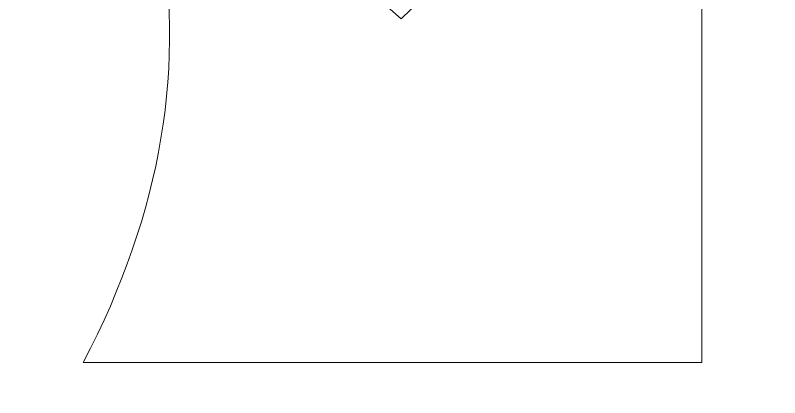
# Model space of a CAD drawing. Extents: x 14 to 2068, y -1996 to -61.
# Drawn here: x 1053.27 to 1096.94, y -1476.24 to -1454.37 of the extents above; entities that cross this region are included whole.
import ezdxf

# ---------------------------------------------------------------- set-up
doc = ezdxf.new("R2010")
doc.units = 0
doc.header["$MEASUREMENT"] = 0
doc.layers.add('Layer 1', color=7, linetype='Continuous', lineweight=0)

msp = doc.modelspace()

# ---------------------------------------------------------------- linework, layer by layer
at = {"layer": 'Layer 1'}
for points, knots in [([(1136.179, -1560.887), (1123.338, -1560.887), (1111.791, -1552.933), (1107.031, -1540.957), (1107.031, -1540.957), (986.201, -1540.957), (986.201, -1540.957), (981.442, -1552.966), (969.985, -1560.887), (957.039, -1560.887), (944.095, -1560.887), (932.645, -1552.966), (927.896, -1540.957), (927.896, -1540.957), (923.109, -1540.957), (923.109, -1540.957), (904.902, -1540.957), (890.089, -1525.991), (890.089, -1507.597), (890.089, -1507.597), (890.089, -1483.434), (890.089, -1483.434), (883.927, -1477.169), (878.772, -1470.519), (874.355, -1463.137), (865.741, -1448.715), (863.057, -1434.854), (866.149, -1420.764), (869.438, -1405.837), (878.579, -1395.227), (891.888, -1390.885), (895.938, -1389.563), (900.24, -1388.894), (904.673, -1388.894), (914.969, -1388.894), (924.993, -1392.533), (932.176, -1398.879), (932.601, -1399.253), (933.014, -1399.626), (933.428, -1400.008), (939.064, -1394.846), (945.257, -1391.564), (952.28, -1390.008), (955.79, -1389.226), (959.276, -1388.829), (962.638, -1388.829), (963.875, -1388.829), (965.105, -1388.883), (966.319, -1388.989), (966.475, -1387.854), (966.679, -1386.713), (966.929, -1385.573), (969.644, -1373.223), (977.229, -1364.431), (988.287, -1360.815), (991.643, -1359.72), (995.207, -1359.164), (998.88, -1359.164), (1007.4, -1359.164), (1015.704, -1362.179), (1021.664, -1367.437), (1021.763, -1367.525), (1021.862, -1367.614), (1021.961, -1367.703), (1026.434, -1363.837), (1031.424, -1361.275), (1036.83, -1360.078), (1039.709, -1359.438), (1042.574, -1359.113), (1045.342, -1359.113), (1051.843, -1359.113), (1057.767, -1360.846), (1062.951, -1364.262), (1070.364, -1369.142), (1075.473, -1377.241), (1077.336, -1387.068), (1077.582, -1388.373), (1077.767, -1389.672), (1077.891, -1390.947), (1077.924, -1390.974), (1077.957, -1391), (1077.99, -1391.026), (1081.063, -1388.626), (1084.446, -1387.006), (1088.078, -1386.198), (1090.168, -1385.733), (1092.27, -1385.498), (1094.327, -1385.498), (1099.227, -1385.498), (1103.851, -1386.837), (1107.699, -1389.371), (1109.351, -1390.46), (1110.851, -1391.753), (1112.178, -1393.231), (1115.622, -1391.9), (1119.255, -1391.227), (1123.009, -1391.227), (1123.009, -1391.227), (1184.569, -1391.227), (1184.569, -1391.227), (1201.398, -1391.227), (1215.089, -1405.057), (1215.089, -1422.057), (1215.089, -1422.057), (1215.089, -1514.526), (1215.089, -1514.526), (1215.089, -1531.532), (1201.398, -1545.367), (1184.569, -1545.367), (1184.569, -1545.367), (1163.17, -1545.367), (1163.17, -1545.367), (1157.501, -1554.986), (1147.322, -1560.887), (1136.179, -1560.887)], [0, 0, 0, 0, 1, 1, 1, 2, 2, 2, 3, 3, 3, 4, 4, 4, 5, 5, 5, 6, 6, 6, 7, 7, 7, 8, 8, 8, 9, 9, 9, 10, 10, 10, 11, 11, 11, 12, 12, 12, 13, 13, 13, 14, 14, 14, 15, 15, 15, 16, 16, 16, 17, 17, 17, 18, 18, 18, 19, 19, 19, 20, 20, 20, 21, 21, 21, 22, 22, 22, 23, 23, 23, 24, 24, 24, 25, 25, 25, 26, 26, 26, 27, 27, 27, 28, 28, 28, 29, 29, 29, 30, 30, 30, 31, 31, 31, 32, 32, 32, 33, 33, 33, 34, 34, 34, 35, 35, 35, 36, 36, 36, 37, 37, 37, 38, 38, 38, 38]), ([(1092.489, -1474.227), (1092.489, -1474.227), (1092.489, -1443.488), (1092.489, -1443.488), (1091.562, -1443.581), (1090.624, -1443.733), (1089.685, -1443.944), (1085.773, -1444.812), (1082.334, -1446.972), (1079.164, -1450.547), (1079.164, -1450.547), (1077.414, -1452.526), (1077.414, -1452.526), (1077.414, -1452.526), (1075.321, -1454.571), (1075.321, -1454.571), (1075.321, -1454.571), (1073.11, -1452.614), (1073.11, -1452.614), (1073.11, -1452.614), (1071.293, -1450.921), (1071.293, -1450.921), (1070.888, -1450.543), (1070.025, -1449.724), (1070.025, -1449.724), (1069.298, -1449.026), (1068.651, -1448.418), (1067.995, -1447.829), (1066.173, -1446.22), (1063.849, -1444.972), (1061.273, -1444.222), (1061.273, -1444.222), (1060.919, -1444.125), (1060.919, -1444.125), (1060.686, -1444.06), (1060.451, -1443.998), (1060.217, -1443.941), (1060.724, -1445.432), (1061.133, -1446.997), (1061.437, -1448.611), (1063.058, -1457.174), (1061.658, -1465.598), (1057.157, -1474.227), (1057.157, -1474.227), (1092.489, -1474.227), (1092.489, -1474.227)], [0, 0, 0, 0, 1, 1, 1, 2, 2, 2, 3, 3, 3, 4, 4, 4, 5, 5, 5, 6, 6, 6, 7, 7, 7, 8, 8, 8, 9, 9, 9, 10, 10, 10, 11, 11, 11, 12, 12, 12, 13, 13, 13, 14, 14, 14, 15, 15, 15, 15])]:
    msp.add_open_spline(points, degree=3, knots=knots, dxfattribs=at)

doc.saveas('drawing.dxf')
